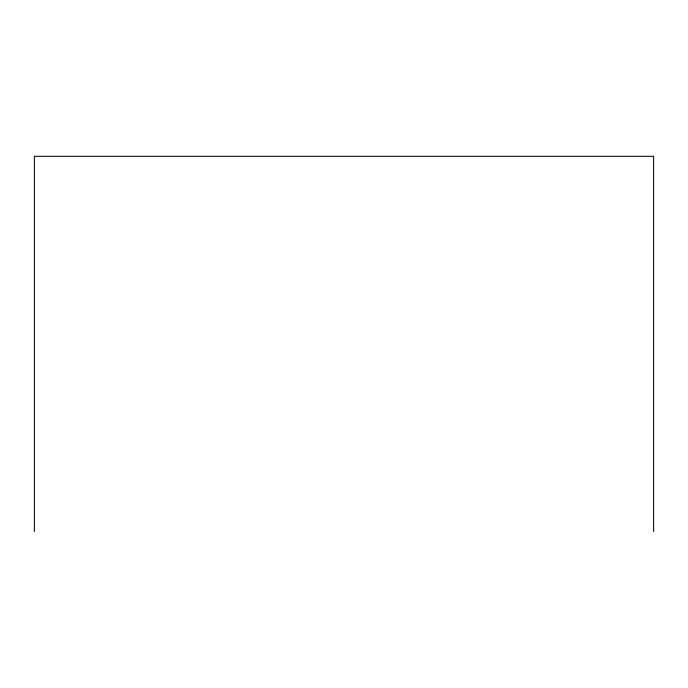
<?xml version="1.0" encoding="UTF-8"?>
<svg xmlns="http://www.w3.org/2000/svg" width="688" height="688" viewBox="0 0 688 688"><rect width="100%" height="100%" fill="white"/><g stroke="black" fill="none" stroke-linecap="round" stroke-linejoin="round"><path stroke-width="1.03" d="M653.6 531.712L653.6 156.288L34.4 156.288L34.4 531.712"/></g></svg>
